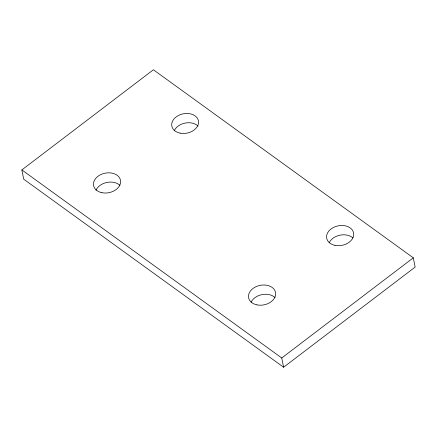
<?xml version="1.0" encoding="UTF-8"?>
<svg xmlns="http://www.w3.org/2000/svg" width="437" height="437" viewBox="0 0 437 437"><rect width="100%" height="100%" fill="white"/><g stroke="black" fill="none" stroke-linecap="round" stroke-linejoin="round"><path stroke-width="0.66" d="M21.85 169.917L153.392 69.762L413.298 257.825L415.15 267.083L283.608 367.238L23.702 179.175L21.85 169.917L281.756 357.979L283.608 367.238M281.756 357.979L413.298 257.825M95.976 190.242A13.716 9.947 -11.3 0 1 106.814 182.453A13.716 9.947 -11.3 0 1 119.913 185.293M251.073 302.278A13.716 9.947 -11.3 0 1 262.036 294.593A13.716 9.947 -11.3 0 1 275.059 297.581M174.194 130.838A13.563 9.838 -11.3 0 1 185.086 123.07A13.563 9.838 -11.3 0 1 198.092 126.118M329.176 242.792A13.716 9.947 -11.3 0 1 339.953 235.172A13.716 9.947 -11.3 0 1 352.921 237.908M101.914 192.701A13.716 9.947 -11.3 0 0 120.497 180.306A13.716 9.947 -11.3 0 0 98.691 175.772A13.716 9.947 -11.3 0 0 101.914 192.701M256.967 304.884A13.716 9.947 -11.3 0 0 275.529 292.468A13.716 9.947 -11.3 0 0 253.711 287.961A13.716 9.947 -11.3 0 0 256.967 304.884M335.004 245.354A13.716 9.947 -11.3 0 0 353.609 232.976A13.716 9.947 -11.3 0 0 331.82 228.42A13.716 9.947 -11.3 0 0 335.004 245.354M180.104 133.143A13.563 9.838 -11.3 0 0 198.431 120.841A13.563 9.838 -11.3 0 0 176.838 116.422A13.563 9.838 -11.3 0 0 180.104 133.143"/></g></svg>
